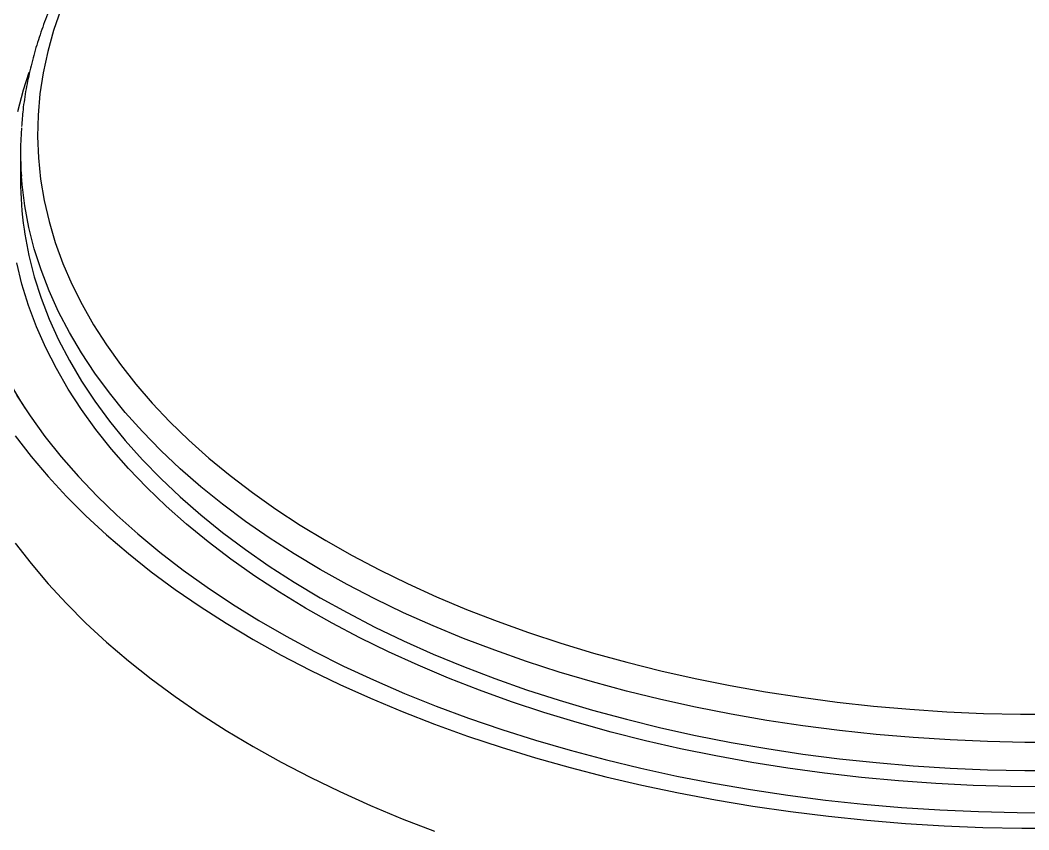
# Model space of a CAD drawing. Header units: millimetres. Extents: x 0 to 6631, y 0 to 4689.
# Drawn here: x 4235.7 to 4497, y 3675.2 to 3885 of the extents above; entities that cross this region are included whole.
import ezdxf

# ---------------------------------------------------------------- set-up
doc = ezdxf.new("R2010")
doc.units = ezdxf.units.MM
doc.header["$LTSCALE"] = 13
doc.layers.add('几何体', color=7, linetype='Continuous')

msp = doc.modelspace()

# ---------------------------------------------------------------- linework, layer by layer
at = {"layer": '几何体'}
msp.add_line((4235.83, 3850.79), (4235.83, 3843.49), dxfattribs=at)
at = {"layer": '几何体', "flags": 128}
for points in [[(4231.18, 3887.7), (4228.5, 3882.17), (4226.15, 3876.6), (4224.15, 3870.98), (4222.49, 3865.33), (4221.18, 3859.64), (4220.22, 3853.93), (4219.6, 3848.21), (4219.34, 3842.47), (4219.43, 3836.74), (4219.87, 3831.01), (4220.65, 3825.29), (4221.79, 3819.59), (4223.28, 3813.92), (4225.11, 3808.28), (4227.28, 3802.68), (4229.8, 3797.13), (4232.65, 3791.64), (4235.84, 3786.21), (4237.04, 3784.31)], [(4246.28, 3887.74), (4244.4, 3882.32), (4242.87, 3876.86), (4241.69, 3871.37), (4240.85, 3865.87), (4240.37, 3860.35), (4240.24, 3854.82), (4240.46, 3849.3), (4241.03, 3843.78), (4241.95, 3838.28), (4243.22, 3832.8), (4244.84, 3827.35), (4246.81, 3821.94), (4249.11, 3816.58), (4251.76, 3811.26), (4254.74, 3806.01), (4258.06, 3800.83), (4261.7, 3795.71), (4265.67, 3790.68), (4269.96, 3785.74), (4274.55, 3780.89), (4279.45, 3776.14), (4284.65, 3771.5), (4290.14, 3766.97), (4295.92, 3762.57), (4301.97, 3758.28), (4308.29, 3754.13), (4314.88, 3750.12), (4321.71, 3746.25), (4328.78, 3742.52), (4336.09, 3738.95), (4343.62, 3735.53), (4351.36, 3732.28), (4359.3, 3729.19), (4367.43, 3726.28), (4375.75, 3723.54), (4384.23, 3720.97), (4392.87, 3718.59), (4401.66, 3716.39), (4410.58, 3714.38), (4419.62, 3712.57), (4428.77, 3710.94), (4438.02, 3709.51), (4447.35, 3708.28), (4456.76, 3707.24), (4466.22, 3706.41), (4475.73, 3705.77), (4485.28, 3705.34), (4494.84, 3705.11), (4504.42, 3705.09)], [(4235.15, 3861.35), (4236.6, 3866.9), (4238.08, 3871.52)], [(4505.67, 3697.83), (4495.99, 3697.83), (4486.32, 3698.04), (4476.66, 3698.45), (4467.04, 3699.06), (4457.46, 3699.87), (4447.94, 3700.89), (4438.5, 3702.1), (4429.13, 3703.51), (4419.86, 3705.12), (4410.7, 3706.93), (4401.66, 3708.92), (4392.75, 3711.11), (4383.98, 3713.48), (4375.38, 3716.04), (4366.93, 3718.77), (4358.67, 3721.68), (4350.6, 3724.77), (4342.73, 3728.02), (4335.06, 3731.43), (4327.62, 3735.01), (4320.41, 3738.74), (4313.45, 3742.61), (4306.73, 3746.64), (4300.27, 3750.8), (4294.08, 3755.1), (4288.16, 3759.52), (4282.53, 3764.06), (4277.19, 3768.72), (4272.14, 3773.49), (4267.41, 3778.37), (4262.98, 3783.34), (4258.87, 3788.4), (4255.08, 3793.54), (4251.63, 3798.76), (4248.5, 3804.05), (4245.71, 3809.4), (4243.26, 3814.8), (4241.16, 3820.26), (4239.4, 3825.75), (4237.99, 3831.28), (4236.93, 3836.84), (4236.23, 3842.41), (4236.05, 3844.53)], [(4236.74, 3830.79), (4236.93, 3829.54), (4237.99, 3823.98), (4239.4, 3818.45), (4241.16, 3812.96), (4243.26, 3807.5), (4245.71, 3802.1), (4248.5, 3796.75), (4251.63, 3791.46), (4255.08, 3786.24), (4258.87, 3781.09), (4262.98, 3776.03), (4267.41, 3771.07), (4272.14, 3766.19), (4277.19, 3761.42), (4282.53, 3756.76), (4288.16, 3752.22), (4294.08, 3747.79), (4300.27, 3743.5), (4306.73, 3739.34), (4313.45, 3735.31), (4320.41, 3731.44), (4327.62, 3727.71), (4335.06, 3724.13), (4342.73, 3720.72), (4350.6, 3717.46), (4358.67, 3714.38), (4366.93, 3711.47), (4375.38, 3708.74), (4383.98, 3706.18), (4392.75, 3703.81), (4401.66, 3701.62), (4410.7, 3699.63), (4419.86, 3697.82), (4429.13, 3696.21), (4438.5, 3694.8), (4447.94, 3693.58), (4457.46, 3692.57), (4467.04, 3691.76), (4476.66, 3691.14), (4486.32, 3690.74), (4495.99, 3690.53), (4505.67, 3690.53)], [(4502.05, 3686.33), (4492.31, 3686.4), (4482.59, 3686.68), (4472.9, 3687.17), (4463.24, 3687.85), (4453.63, 3688.74), (4444.08, 3689.83), (4434.6, 3691.12), (4425.22, 3692.61), (4415.93, 3694.29), (4406.76, 3696.17), (4397.71, 3698.24), (4388.79, 3700.49), (4380.03, 3702.93), (4371.42, 3705.56), (4362.98, 3708.36), (4354.73, 3711.34), (4346.67, 3714.48), (4338.81, 3717.8), (4331.16, 3721.28), (4323.74, 3724.91), (4316.56, 3728.7), (4309.61, 3732.64), (4302.92, 3736.72), (4296.49, 3740.93), (4290.33, 3745.28), (4284.44, 3749.76), (4278.84, 3754.36), (4273.54, 3759.07), (4268.53, 3763.88), (4263.83, 3768.8), (4259.44, 3773.82), (4255.38, 3778.92), (4251.63, 3784.11), (4248.21, 3789.37), (4245.13, 3794.7), (4242.39, 3800.09), (4239.98, 3805.54), (4237.92, 3811.03), (4236.2, 3816.56), (4234.84, 3822.12)], [(4234.78, 3787.83), (4238.31, 3782.43), (4242.16, 3777.11), (4246.35, 3771.86), (4250.85, 3766.71), (4255.66, 3761.65), (4260.78, 3756.69), (4266.2, 3751.84), (4271.92, 3747.1), (4277.92, 3742.49), (4284.2, 3738), (4290.75, 3733.64), (4297.57, 3729.41), (4304.64, 3725.33), (4311.95, 3721.4), (4319.51, 3717.61), (4327.29, 3713.99), (4335.28, 3710.52), (4343.49, 3707.22), (4351.89, 3704.09), (4360.48, 3701.14), (4369.24, 3698.36), (4378.17, 3695.76), (4387.26, 3693.35), (4396.48, 3691.12), (4405.84, 3689.08), (4415.31, 3687.24), (4424.9, 3685.59), (4434.57, 3684.14), (4444.33, 3682.88), (4454.16, 3681.83), (4464.05, 3680.98), (4473.99, 3680.33), (4483.96, 3679.88), (4493.95, 3679.64), (4503.95, 3679.6)], [(4234.46, 3777.22), (4238.56, 3771.9), (4242.99, 3766.68), (4247.73, 3761.54), (4252.77, 3756.5), (4258.12, 3751.57), (4263.76, 3746.75), (4269.69, 3742.04), (4275.89, 3737.46), (4282.37, 3733), (4289.12, 3728.68), (4296.12, 3724.5), (4303.37, 3720.45), (4310.86, 3716.56), (4318.58, 3712.82), (4326.52, 3709.24), (4334.67, 3705.81), (4343.02, 3702.56), (4351.57, 3699.47), (4360.29, 3696.56), (4369.19, 3693.82), (4378.24, 3691.27), (4387.45, 3688.9), (4396.79, 3686.71), (4406.25, 3684.72), (4415.84, 3682.91), (4425.52, 3681.3), (4435.3, 3679.88), (4445.15, 3678.67), (4455.07, 3677.65), (4465.05, 3676.83), (4475.07, 3676.21), (4485.13, 3675.79), (4495.2, 3675.58), (4505.28, 3675.57)], [(4234.46, 3749.45), (4238.56, 3744.14), (4242.99, 3738.91), (4247.73, 3733.78), (4252.77, 3728.74), (4258.12, 3723.81), (4263.76, 3718.99), (4269.69, 3714.28), (4275.89, 3709.7), (4282.37, 3705.24), (4289.12, 3700.92), (4296.12, 3696.73), (4303.37, 3692.69), (4310.86, 3688.8), (4318.58, 3685.06), (4326.52, 3681.47), (4334.67, 3678.05), (4343.02, 3674.8)]]:
    msp.add_lwpolyline(points, dxfattribs=at)
at = {"layer": '几何体'}
for centre, radius, start, end in [((4324.23, 3850.79), 88.4, 175.9066, 184.0618), ((4324.66, 3843.5), 88.83, 180.0096, 188.2286)]:
    msp.add_arc(centre, radius, start, end, dxfattribs=at)
msp.add_open_spline([(4375.67, 3987.97), (4375.49, 3987.92), (4372.59, 3987.05), (4367.12, 3985.21), (4359.28, 3982.44), (4351.62, 3979.5), (4344.12, 3976.41), (4336.82, 3973.17), (4329.71, 3969.78), (4322.8, 3966.24), (4316.1, 3962.56), (4309.62, 3958.75), (4303.37, 3954.8), (4297.36, 3950.73), (4291.58, 3946.53), (4286.05, 3942.22), (4280.79, 3937.78), (4275.78, 3933.25), (4271.05, 3928.6), (4266.59, 3923.86), (4262.42, 3919.03), (4258.53, 3914.11), (4254.94, 3909.12), (4251.64, 3904.05), (4248.65, 3898.91), (4245.97, 3893.72), (4243.59, 3888.48), (4241.53, 3883.19), (4239.78, 3877.87), (4238.35, 3872.52), (4237.23, 3867.15), (4236.46, 3862.1), (4236.2, 3858.84), (4236.09, 3857.38)], degree=3, knots=[0, 0, 0, 0, 0.002225, 0.035827, 0.069436, 0.103052, 0.136676, 0.170307, 0.203946, 0.237592, 0.271244, 0.304901, 0.338563, 0.372227, 0.40589, 0.439551, 0.473204, 0.506846, 0.540471, 0.574074, 0.60765, 0.641189, 0.674687, 0.708134, 0.741525, 0.774853, 0.808113, 0.841304, 0.874424, 0.907475, 0.940464, 0.973398, 1, 1, 1, 1], dxfattribs=at)

doc.saveas('drawing.dxf')
